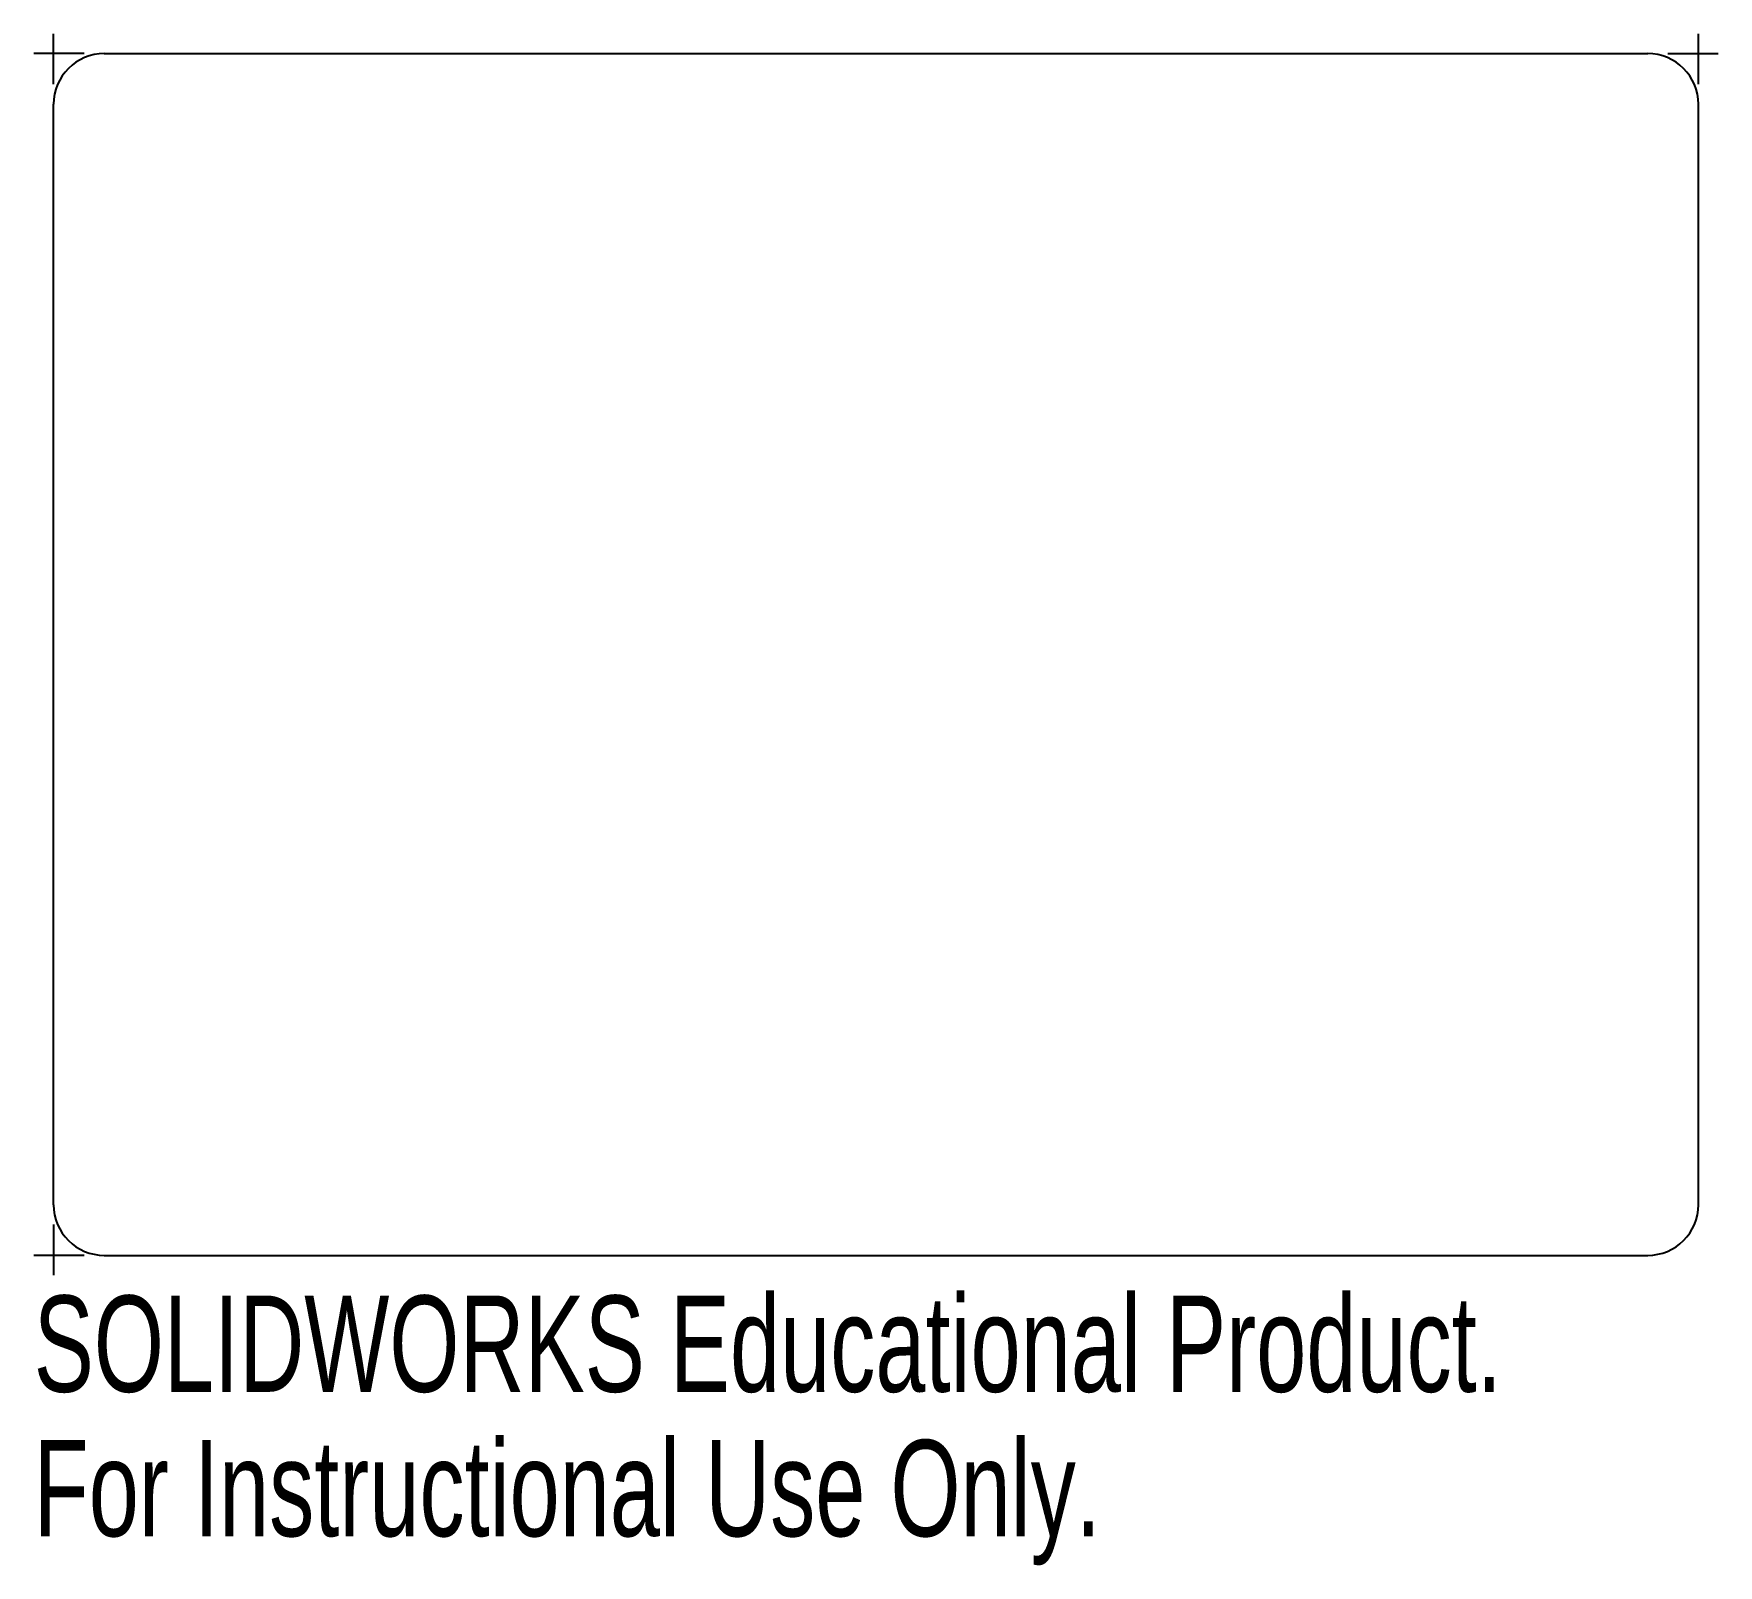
# Model space of a CAD drawing. Header units: inches. Extents: x -1.96 to 1.37, y -1.42 to 1.61.
import ezdxf

# ---------------------------------------------------------------- set-up
doc = ezdxf.new("R2010")
doc.units = ezdxf.units.IN
doc.header["$MEASUREMENT"] = 0
doc.styles.add('SLDTEXTSTYLE0', font='TXT', dxfattribs={"width": 0.7})

msp = doc.modelspace()

# ---------------------------------------------------------------- linework, layer by layer
at = {"color": 7, "linetype": 'Continuous'}
for p, q in [((-1.9168, 1.5116), (-1.9168, 1.6116)), ((1.3332, 1.5116), (1.3332, 1.6116)), ((-1.8561, 1.5722), (-1.9561, 1.5722)), ((-1.8168, 1.5722), (1.2332, 1.5722)), ((1.2726, 1.5722), (1.3726, 1.5722)), ((-1.9168, -0.7028), (-1.9168, 1.4722)), ((1.3332, -0.7028), (1.3332, 1.4722)), ((-1.9168, -0.7421), (-1.9168, -0.8421)), ((-1.8561, -0.8028), (-1.9561, -0.8028)), ((-1.8168, -0.8028), (1.2332, -0.8028))]:
    msp.add_line(p, q, dxfattribs=at)
for centre, start, end in [((-1.8168, 1.4722), 90, 180), ((1.2332, 1.4722), 0, 90), ((-1.8168, -0.7028), 180, 270), ((1.2332, -0.7028), 270, 0)]:
    msp.add_arc(centre, 0.1, start, end, dxfattribs=at)

# ---------------------------------------------------------------- texts
at = {"color": 7, "linetype": 'Continuous', "char_height": 0.1903, "attachment_point": 1, "style": 'SLDTEXTSTYLE0'}
for s, insert in [('SOLIDWORKS Educational Product.', (-1.9561, -0.8823)), ('For Instructional Use Only.', (-1.9561, -1.1677))]:
    msp.add_mtext(s, dxfattribs=dict(at, insert=insert))

doc.saveas('drawing.dxf')
